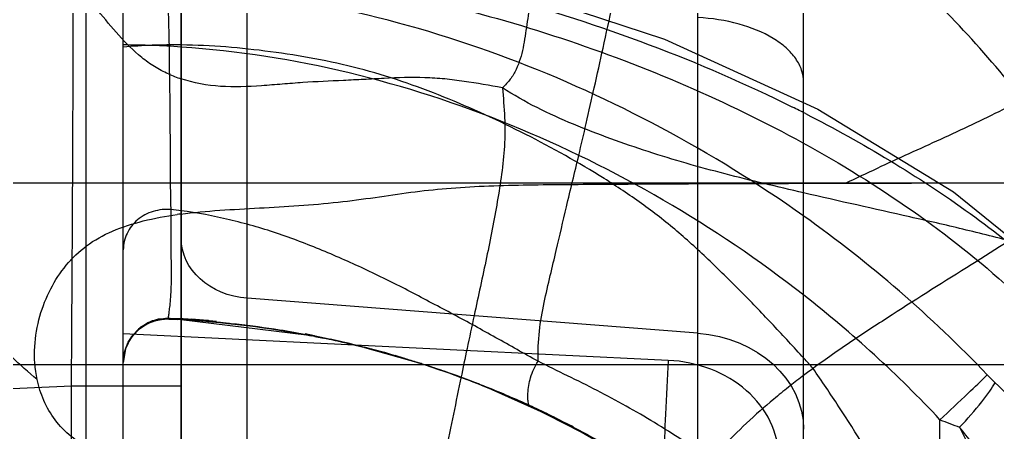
# Model space of a CAD drawing. Header units: millimetres. Extents: x 23075 to 24509, y -21593 to -20579.
# Drawn here: x 23388.1 to 23394.85, y -20901.02 to -20898.17 of the extents above; entities that cross this region are included whole.
import ezdxf

# ---------------------------------------------------------------- set-up
doc = ezdxf.new("R2010")
doc.units = ezdxf.units.MM
doc.header["$LTSCALE"] = 8
doc.layers.add('Cav-cor', color=30, linetype='Continuous')

# ---------------------------------------------------------------- blocks, each defined once
blk = doc.blocks.new('20160901.135302')
at = {"layer": 'Cav-cor', "color": 241}
for p, q in [((-4.278, 15.8712), (-4.278, -15.5544)), ((-3.62, -8.5877), (-3.62, 14.9128)), ((-4.02, 6.525), (-4.02, 12.5258)), ((-3.1636, 6.0239), (-3.1636, 12.14)), ((-0.0503, 5.9406), (-0.0503, 11.7619)), ((0.68, -13.5483), (0.68, 11.8188)), ((-5.5275, 9.2763), (2.5054, 9.2763)), ((0.68, 9.2727), (0.9698, 9.2735)), ((-0.0503, 8.2366), (-3.1636, 8.4776)), ((-3.7061, 8.3345), (-3.7056, 8.3349)), ((-3.7056, 8.335), (-3.7056, 8.335)), ((-3.7056, 8.335), (-3.7046, 8.3347)), ((-3.7054, 8.3347), (-3.7051, 8.3345)), ((-3.7051, 8.3344), (-3.6431, 8.3316)), ((-3.7046, 8.3347), (-3.705, 8.3347)), ((-3.62, 8.3305), (-3.705, 8.3341)), ((-3.5902, 8.3289), (-3.6551, 8.3322)), ((-3.6071, 8.3347), (-3.6399, 8.3362)), ((-3.62, 8.3303), (-2.7535, 8.2247)), ((-3.5241, 8.3245), (-3.62, 8.3303)), ((-3.5097, 8.3291), (-3.6015, 8.3359)), ((-3.4733, 8.3204), (-3.5753, 8.3275)), ((-3.4672, 8.3261), (-3.5474, 8.3325)), ((-3.4352, 8.3177), (-3.5349, 8.3248)), ((-3.4304, 8.3233), (-3.4975, 8.3289)), ((-3.3882, 8.3138), (-3.4798, 8.3206)), ((-3.4011, 8.3208), (-3.453, 8.3253)), ((-3.4161, 8.3222), (-3.3772, 8.3186)), ((-3.2864, 8.3029), (-3.4011, 8.3144)), ((-3.2901, 8.3041), (-3.1903, 8.2922)), ((-3.2674, 8.3018), (-3.181, 8.2911)), ((-3.2041, 8.2947), (-3.1073, 8.2819)), ((-3.0841, 8.279), (-3.181, 8.2911)), ((-3.1365, 8.2863), (-3.0352, 8.272)), ((-3.0618, 8.2763), (-2.9634, 8.2615)), ((-2.9821, 8.2646), (-2.8853, 8.2489)), ((-2.8441, 8.2411), (-2.933, 8.2559)), ((-2.9138, 8.2538), (-2.843, 8.2412)), ((-2.8853, 8.2489), (-2.7714, 8.2282)), ((-0.255, 8.0487), (-4.02, 8.2311)), ((-3.9649, 8.2113), (-4.0062, 8.1233)), ((-2.8176, 8.2372), (-2.7725, 8.229)), ((-2.8088, 8.2357), (-2.7226, 8.219)), ((-2.6891, 8.2125), (-2.7609, 8.2266)), ((-2.7324, 8.2254), (-2.6515, 8.2094)), ((-2.662, 8.2071), (-2.707, 8.2163)), ((-2.6977, 8.2147), (-2.636, 8.2018)), ((-2.6957, 8.218), (-2.5982, 8.1982)), ((-2.6063, 8.1956), (-2.6631, 8.2075)), ((-2.5683, 8.1875), (-2.6417, 8.2031)), ((-2.5215, 8.1771), (-2.5999, 8.1943)), ((-2.4448, 8.1597), (-2.5896, 8.1952)), ((-2.4924, 8.1708), (-2.5307, 8.1795)), ((-2.4064, 8.1497), (-2.5281, 8.1812)), ((-4.0059, 8.1287), (-4.02, 8.0332)), ((-2.3847, 8.1452), (-2.4671, 8.1668)), ((-2.3162, 8.1282), (-2.4093, 8.1526)), ((-2.3318, 8.131), (-2.4064, 8.1497)), ((-2.2597, 8.112), (-2.3547, 8.1388)), ((-2.3543, 8.1381), (-2.0436, 8.0505)), ((-2.2557, 8.1127), (-2.3034, 8.1255)), ((-2.191, 8.0932), (-2.2728, 8.1165)), ((-2.1451, 8.0839), (-2.0726, 8.0623)), ((-2.0565, 8.054), (-2.1237, 8.074)), ((-2.0992, 8.068), (-2.1215, 8.0747)), ((-2.0791, 8.0618), (-2.0992, 8.068)), ((-2.0904, 8.0654), (-2.0461, 8.052)), ((-2.0791, 8.0618), (-1.994, 8.0355)), ((-1.933, 8.0153), (-2.05, 8.0527)), ((-2.033, 8.0476), (-2.0199, 8.0436)), ((-1.9918, 8.035), (-2.0193, 8.0434)), ((-5.1255, 8.0201), (5.0193, 8.0201)), ((-1.9805, 8.0315), (-1.9965, 8.0365)), ((-1.9004, 8.0055), (-1.9856, 8.0322)), ((-1.8617, 7.9926), (-1.9472, 8.0197)), ((-1.8184, 7.977), (-1.9066, 8.0063)), ((-1.8706, 7.9979), (-1.8, 7.9738)), ((-1.7668, 7.9591), (-1.8377, 7.9845)), ((-1.8129, 7.976), (-1.7211, 7.9458)), ((-1.7716, 7.9616), (-1.6876, 7.9302)), ((-1.6451, 7.9147), (-1.7426, 7.951)), ((-1.6877, 7.9267), (-1.6924, 7.9043)), ((-1.5399, 7.8752), (-1.6723, 7.9255)), ((-1.6574, 7.9203), (-1.6695, 7.9247)), ((-1.6412, 7.9142), (-1.6574, 7.9203)), ((-1.6171, 7.9051), (-1.5326, 7.872)), ((-4.3781, 7.8702), (-8.8341, 7.6701)), ((-3.62, 7.8702), (-4.3781, 7.8702)), ((-4.3781, 2.908), (-4.3781, 7.8702)), ((-1.5485, 7.8779), (-1.4255, 7.8297)), ((-1.546, 7.8795), (-1.45, 7.8389)), ((-1.5403, 7.8765), (-1.0472, 7.657)), ((-1.3451, 7.7941), (-1.5131, 7.8642)), ((-1.3978, 7.8178), (-1.4852, 7.8529)), ((-1.3089, 7.779), (-1.4054, 7.8197)), ((-1.3725, 7.8075), (-1.2307, 7.7432)), ((-1.3624, 7.8017), (-1.3023, 7.7749)), ((-1.19, 7.7238), (-1.2791, 7.7657)), ((-1.2482, 7.7528), (-1.1403, 7.7013)), ((-1.2285, 7.7426), (-1.1099, 7.687)), ((-0.8566, 7.5527), (-1.2088, 7.7314)), ((-1.1925, 7.7278), (-1.0857, 7.6745)), ((-1.0759, 7.6709), (-1.1792, 7.7194)), ((-1.1657, 7.7142), (-1.1722, 7.7167)), ((-1.1371, 7.6995), (-1.1475, 7.7039)), ((-1.1403, 7.703), (-0.9966, 7.6324)), ((-1.13, 7.6966), (-1.1349, 7.6986)), ((-1.1227, 7.6933), (-1.13, 7.6966)), ((-1.1134, 7.6887), (-1.1226, 7.6932)), ((-1.0088, 7.6378), (-1.116, 7.6889)), ((-1.11, 7.687), (-1.1134, 7.6887)), ((-1.1104, 7.6881), (-1.0887, 7.6763)), ((-1.0588, 7.663), (-1.1104, 7.6881)), ((-1.0957, 7.6808), (-1.1099, 7.687)), ((-1.0862, 7.6766), (-0.943, 7.6037)), ((-1.0476, 7.6575), (-1.0588, 7.663)), ((-0.9108, 7.5883), (-1.0566, 7.6595)), ((-1.0472, 7.657), (-1.0436, 7.6554)), ((-1.0436, 7.6555), (-1.0468, 7.6571)), ((-0.6353, 7.4384), (-1.0196, 7.643)), ((1.622, 5.2671), (1.622, 7.6385)), ((-0.8819, 7.5717), (-0.9977, 7.6296)), ((-0.9786, 7.6224), (-0.8626, 7.5618)), ((-0.9254, 7.5946), (-0.8089, 7.5342)), ((-0.4391, 7.3107), (-0.8566, 7.5527))]:
    blk.add_line(p, q, dxfattribs=at)
for points in [[(-3.62, 11.0081), (-2.6033, 10.8988), (-1.4249, 10.6473), (-0.2822, 10.2697), (0.7779, 9.7846), (1.7143, 9.214), (2.5206, 8.5624), (3.2135, 7.8145), (3.7991, 6.9616), (4.2721, 6.0131), (4.6247, 4.9801), (4.8554, 3.8758), (4.9803, 2.7121), (5.0221, 1.6017)], [(-4.02, 8.0355), (-4.02, 8.0384), (-4.0199, 8.0417), (-4.0198, 8.0454), (-4.0196, 8.0498), (-4.0192, 8.0554), (-4.0186, 8.0631), (-4.0171, 8.0756), (-4.013, 8.0981), (-4.0033, 8.1327), (-3.9856, 8.1734), (-3.9593, 8.2151), (-3.9238, 8.2545), (-3.8793, 8.2887), (-3.8264, 8.3152), (-3.7665, 8.3313), (-3.7053, 8.3349)], [(-3.7051, 8.3344), (-3.7299, 8.3345), (-3.8208, 8.3168), (-3.902, 8.2725), (-3.9657, 8.2058)], [(-3.7082, 8.3389), (-3.7293, 8.3389), (-3.8198, 8.3215), (-3.9009, 8.2776), (-3.9649, 8.2113)], [(-3.9159, 8.2678), (-3.8511, 8.3106), (-3.7775, 8.3355), (-3.7064, 8.3411)], [(-3.705, 8.3341), (-3.7775, 8.3285), (-3.8511, 8.3037), (-3.9159, 8.2608)], [(-3.6399, 8.3362), (-3.697, 8.3385), (-3.7082, 8.3389)], [(-3.7063, 8.3411), (-3.6486, 8.3385), (-3.5563, 8.332)], [(-3.4352, 8.3177), (-3.3522, 8.3102), (-3.2562, 8.3)], [(-2.933, 8.2559), (-3.02, 8.2693), (-3.1022, 8.2809)], [(-2.6996, 8.2191), (-2.7644, 8.2317), (-2.7581, 8.2305)], [(-2.647, 8.2078), (-2.5409, 8.1857), (-2.4803, 8.1718), (-2.4176, 8.1569), (-2.3529, 8.1407), (-2.286, 8.1232), (-2.2167, 8.1043), (-2.1253, 8.0758)], [(-1.7211, 7.9458), (-1.6357, 7.9142), (-1.4925, 7.8562)], [(-1.4566, 7.8432), (-1.3049, 7.7787), (-1.1926, 7.7279)]]:
    blk.add_lwpolyline(points, dxfattribs=at)
for centre, radius, start, end in [((-3.6627, 6.0014), 4.2279, 89.41858, 94.84829), ((-3.3326, 10.8666), 0.9185, 245.81226, 251.66546), ((-3.7995, 0.9773), 9.8598, 62.89578, 63.47268), ((-4.0076, 6.0973), 3.0107, 82.60338, 83.94424), ((-3.2192, 5.9926), 3.0938, 97.5334, 97.95008), ((-4.4346, 1.8524), 8.8267, 43.68285, 54.57497), ((-4.4057, 1.9955), 8.2569, 43.11177, 51.95793), ((-3.7188, 8.0336), 0.3012, 87.50941, 180.03276), ((-4.0062, 1.2461), 7.0947, 86.87942, 87.57243), ((-4.0011, 1.8628), 6.4787, 87.00309, 87.37757), ((-4.0117, 1.66), 6.6818, 86.63952, 87.0031), ((74.7439, -8.0635), 78.0864, 167.85874, 168.030836), ((-3.9809, 1.7112), 6.6289, 75.79651, 79.32806), ((-4.0077, 1.5775), 6.7652, 78.91514, 79.23904), ((-4.0375, 1.4262), 6.9193, 77.97904, 78.9135), ((-4.0326, 1.4475), 6.8975, 77.42251, 77.98165), ((-4.0035, 1.5772), 6.7645, 76.84253, 77.09254), ((-3.9763, 1.6924), 6.6462, 75.87207, 76.84472), ((-3.9203, 1.9148), 6.4168, 73.77627, 75.87214), ((66.2249, -6.2388), 69.3742, 168.045953, 168.217948), ((-3.9517, 1.8083), 6.5279, 72.99916, 73.7724), ((-4.0015, 1.6364), 6.7065, 68.47504, 73.02541), ((-3.9824, 1.7076), 6.6331, 72.57932, 73), ((-22.7598, -13.2997), 31.7157, 42.17321, 42.3438), ((-4.013, 1.6105), 6.7349, 72.12551, 72.43553), ((-4.0493, 1.4984), 6.8528, 71.38773, 72.1242), ((-4.0767, 1.4163), 6.9394, 70.04401, 71.38972), ((3.7687, 3.8581), 5.1227, 126.17142, 127.22033), ((-4.0734, 1.4257), 6.9294, 69.70145, 70.04351), ((-4.0793, 1.41), 6.9461, 68.56678, 69.45208), ((3.8106, 3.8029), 5.192, 127.2197, 128.5523), ((3.2035, 9.1432), 1.7325, 223.58858, 226.12999), ((-3.8635, 1.9406), 6.3734, 65.78556, 68.62937), ((3.8301, 3.7781), 5.2235, 128.55057, 129.98667), ((-3.271, 3.2625), 4.9248, 63.97786, 65.76418), ((-5.0611, -0.3851), 8.988, 63.47582, 63.92488), ((-4.7729, 0.1933), 8.3418, 63.25981, 63.47233), ((3.2641, 11.7203), 4.3997, 248.08616, 249.97543)]:
    blk.add_arc(centre, radius, start, end, dxfattribs=at)
at = {"layer": 'Cav-cor', "color": 241, "extrusion": (0, 0, -1)}
for centre, major_axis, start_param, end_param in [((-3.12, 8.8903), (-0.5, 0.0078), 4.786721, 6.270251), ((-0.12, 7.5762), (-0.7999, 0.0125), 1.645129, 3.128658)]:
    blk.add_ellipse(centre, major_axis=major_axis, ratio=0.828974, start_param=start_param, end_param=end_param, dxfattribs=at)
at = {"layer": 'Cav-cor', "color": 241}
for points, knots in [([(-0.6863, 14.3707), (-0.6766, 14.3536), (-0.666, 14.3091), (-0.6718, 14.1996), (-0.7036, 14.0333), (-0.7353, 13.8032), (-0.7733, 13.5461), (-0.815, 13.2736), (-0.8548, 12.9913), (-0.8967, 12.7026), (-0.9392, 12.4076), (-0.9817, 12.1064), (-1.0283, 11.8016), (-1.0698, 11.4922), (-1.104, 11.2318), (-1.1362, 11.0204), (-1.1611, 10.8587), (-1.1854, 10.696), (-1.2086, 10.5331), (-1.2324, 10.3707), (-1.2546, 10.2107), (-1.2907, 10.0813), (-1.3445, 9.99), (-1.3808, 9.9511), (-1.4012, 9.9337)], [0, 0, 0, 0, 0.013015, 0.029342, 0.072636, 0.125141, 0.183454, 0.245009, 0.308017, 0.372608, 0.438536, 0.505733, 0.574395, 0.64311, 0.71278, 0.748646, 0.784943, 0.821357, 0.857743, 0.89409, 0.930217, 0.965045, 0.98222, 1, 1, 1, 1]), ([(7.2674, 8.8134), (7.2099, 8.9631), (7.0767, 9.2547), (6.8343, 9.6689), (6.5617, 10.063), (6.264, 10.439), (5.9438, 10.7963), (5.5987, 11.1295), (5.2336, 11.4407), (4.8551, 11.7353), (4.4643, 12.0133), (4.0633, 12.2764), (3.6606, 12.5366), (3.2583, 12.7975), (2.8527, 13.0533), (2.3022, 13.3788), (1.8712, 13.5899), (1.583, 13.7279)], [0, 0, 0, 0, 0.062733, 0.125018, 0.187474, 0.25, 0.312472, 0.374947, 0.437474, 0.499982, 0.562477, 0.624989, 0.687503, 0.750001, 0.812519, 0.875012, 1, 1, 1, 1]), ([(-4.3781, 7.8702), (-4.374, 8.4473), (-4.3691, 9.2905), (-4.3656, 10.3733), (-4.3646, 11.0847), (-4.3654, 11.6956), (-4.3675, 12.1866), (-4.3714, 12.5426), (-4.3748, 12.7332), (-4.3781, 12.8038)], [0, 0, 0, 0, 0.35093, 0.512693, 0.658423, 0.783534, 0.884103, 0.957002, 1, 1, 1, 1]), ([(-3.69, 9.0911), (-3.6939, 9.1976), (-3.6927, 9.3519), (-3.6934, 9.5516), (-3.697, 9.6907), (-3.6956, 9.8331), (-3.6997, 9.9875), (-3.7006, 10.1624), (-3.7033, 10.324), (-3.7078, 10.4681), (-3.7101, 10.6308), (-3.7054, 10.8469), (-3.7044, 11.0708), (-3.7054, 11.2587), (-3.7056, 11.4573), (-3.7032, 11.7115), (-3.7035, 12.0224), (-3.7036, 12.3388), (-3.7014, 12.5517), (-3.7009, 12.6586)], [0, 0, 0, 0, 0.089605, 0.129639, 0.16796, 0.206631, 0.249362, 0.297779, 0.353692, 0.385305, 0.418957, 0.490533, 0.567045, 0.607211, 0.648603, 0.734019, 0.820969, 0.910067, 1, 1, 1, 1]), ([(-3.7089, 10.0288), (-3.7418, 10.0436), (-3.806, 10.0773), (-3.9246, 10.1626), (-4.0543, 10.2943), (-4.1944, 10.4657), (-4.334, 10.6377), (-4.4689, 10.8125), (-4.5985, 10.9916), (-4.7297, 11.1701), (-4.8703, 11.3411), (-5.0174, 11.506), (-5.1658, 11.6696), (-5.3162, 11.8313), (-5.5256, 12.0402), (-5.8095, 12.2792), (-6.0587, 12.4402), (-6.1824, 12.5212)], [0, 0, 0, 0, 0.030626, 0.061259, 0.123499, 0.186582, 0.249044, 0.311279, 0.373832, 0.436504, 0.499025, 0.561472, 0.623902, 0.686301, 0.748698, 0.874672, 1, 1, 1, 1]), ([(-1.1534, 8.0426), (-1.1556, 8.1118), (-1.1499, 8.2482), (-1.1154, 8.4456), (-1.0711, 8.6308), (-1.0185, 8.8512), (-0.9549, 9.1286), (-0.8833, 9.4206), (-0.8202, 9.6954), (-0.7644, 9.9423), (-0.7034, 10.2161), (-0.6374, 10.5172), (-0.5687, 10.8362), (-0.5085, 11.1071), (-0.4679, 11.3225), (-0.4439, 11.4835), (-0.4361, 11.6515), (-0.451, 11.7653), (-0.4641, 11.823)], [0, 0, 0, 0, 0.053829, 0.10575, 0.1556, 0.201866, 0.282025, 0.37689, 0.435651, 0.501246, 0.573748, 0.653836, 0.7409, 0.827517, 0.869631, 0.911383, 0.953994, 1, 1, 1, 1]), ([(3.2841, 8.174), (3.1838, 8.3731), (2.9731, 8.7665), (2.6681, 9.2338), (2.4018, 9.5916), (2.1261, 9.942), (1.7661, 10.3683), (1.3601, 10.7529), (1.0035, 11.0209), (0.7214, 11.2012), (0.427, 11.3601), (0.1306, 11.5148), (-0.1654, 11.6709), (-0.3637, 11.7734), (-0.4641, 11.823)], [0, 0, 0, 0, 0.124976, 0.249953, 0.312425, 0.37494, 0.499942, 0.624896, 0.687385, 0.749827, 0.812346, 0.874881, 0.937249, 1, 1, 1, 1]), ([(-3.62, 10.9224), (-2.8815, 10.8796), (-1.7812, 10.6983), (-0.3854, 10.249), (0.2818, 9.96), (0.6041, 9.7991)], [0, 0, 0, 0, 0.504857, 0.754134, 1, 1, 1, 1]), ([(-4.6149, 7.9162), (-4.7359, 8.0157), (-4.9615, 8.2319), (-5.2511, 8.5954), (-5.5029, 8.9798), (-5.8154, 9.5006), (-6.2051, 10.156), (-6.614, 10.6139), (-6.837, 10.8234)], [0, 0, 0, 0, 0.12795, 0.25405, 0.378715, 0.502795, 0.750167, 1, 1, 1, 1]), ([(-3.62, 10.7859), (-2.9976, 10.7479), (-2.07, 10.6028), (-0.8827, 10.2518), (-0.0303, 9.9175), (0.7766, 9.5131), (1.5251, 9.0375), (2.1975, 8.4876), (2.7784, 7.8684), (3.2631, 7.1944), (3.6576, 6.4819), (3.9665, 5.7415), (4.195, 4.982), (4.3523, 4.211), (4.4503, 3.4342), (4.508, 2.6556), (4.5254, 2.1358), (4.5289, 1.876)], [0, 0, 0, 0, 0.137873, 0.206089, 0.273541, 0.340033, 0.405353, 0.469232, 0.531573, 0.592516, 0.652326, 0.711262, 0.769555, 0.827426, 0.885045, 0.942555, 1, 1, 1, 1]), ([(0.6817, 9.045), (0.3668, 9.2693), (-0.2927, 9.6775), (-1.3508, 10.1601), (-2.4652, 10.4953), (-3.2341, 10.607), (-3.62, 10.632)], [0, 0, 0, 0, 0.249958, 0.499946, 0.749947, 1, 1, 1, 1]), ([(0.68, 9.9721), (0.68, 9.9999), (0.6699, 10.058), (0.627, 10.1394), (0.5587, 10.2137), (0.4319, 10.3051), (0.226, 10.3862), (0.0455, 10.4131), (-0.0503, 10.4178)], [0, 0, 0, 0, 0.090033, 0.186632, 0.293896, 0.413808, 0.689836, 1, 1, 1, 1]), ([(0.9698, 9.2735), (1.1157, 9.3435), (1.4076, 9.4791), (1.7723, 9.6437), (2.0555, 9.7813), (2.3227, 9.9201), (2.6378, 10.0873), (2.95, 10.2278), (3.1885, 10.3132), (3.3526, 10.3599), (3.5024, 10.3883), (3.6347, 10.3948), (3.7484, 10.3753), (3.813, 10.3441), (3.841, 10.3253)], [0, 0, 0, 0, 0.155421, 0.308993, 0.384164, 0.457731, 0.598095, 0.726665, 0.786018, 0.841158, 0.890332, 0.932184, 0.967674, 1, 1, 1, 1]), ([(3.8735, 10.3008), (3.8763, 10.2938), (3.8707, 10.272), (3.8542, 10.239), (3.8263, 10.1956), (3.7892, 10.1461), (3.7433, 10.092), (3.6684, 10.013), (3.555, 9.9094), (3.3966, 9.7797), (3.2162, 9.6397), (3.0195, 9.4932), (2.7341, 9.2897), (2.3404, 9.0266), (1.8303, 8.7035), (1.3787, 8.422), (1.0146, 8.1828), (0.8336, 8.0576), (0.7452, 7.9934)], [0, 0, 0, 0, 0.005832, 0.015674, 0.028966, 0.04498, 0.063215, 0.083219, 0.128357, 0.180836, 0.240026, 0.303368, 0.368769, 0.508576, 0.666167, 0.831403, 0.916351, 1, 1, 1, 1]), ([(-3.62, 10.2147), (-3.6866, 10.2193), (-3.8198, 10.2273), (-3.9533, 10.2283), (-4.02, 10.2289)], [0, 0, 0, 0, 0.499999, 1, 1, 1, 1]), ([(0.6825, 8.4983), (0.3745, 8.7395), (-0.2763, 9.1793), (-1.3321, 9.7006), (-2.4522, 10.0658), (-3.2296, 10.1877), (-3.62, 10.2147)], [0, 0, 0, 0, 0.249986, 0.499988, 0.749982, 1, 1, 1, 1]), ([(0.6817, 8.0633), (0.612, 8.1398), (0.4717, 8.2921), (0.2565, 8.5163), (0.0355, 8.7348), (-0.1932, 8.9454), (-0.4384, 9.1368), (-0.7839, 9.3655), (-1.237, 9.6174), (-1.8011, 9.8786), (-2.39, 10.0818), (-3.0016, 10.1915), (-3.4138, 10.2267), (-3.6198, 10.229)], [0, 0, 0, 0, 0.062551, 0.125106, 0.187711, 0.250296, 0.312824, 0.375386, 0.500434, 0.625608, 0.750639, 0.875546, 1, 1, 1, 1]), ([(-1.4012, 9.9337), (-1.4893, 9.9481), (-1.6215, 9.9724), (-1.8002, 9.9955), (-1.9846, 10.007), (-2.1713, 10.0005), (-2.3586, 9.9902), (-2.5461, 9.9812), (-2.7338, 9.9726), (-2.9221, 9.9583), (-3.1115, 9.9421), (-3.347, 9.9323), (-3.5339, 9.9657), (-3.6215, 9.9948)], [0, 0, 0, 0, 0.119977, 0.180627, 0.242171, 0.368046, 0.431432, 0.494423, 0.620283, 0.684008, 0.74832, 0.875886, 1, 1, 1, 1]), ([(-1.4012, 9.9337), (-1.3947, 9.8652), (-1.3836, 9.7305), (-1.3832, 9.5306), (-1.4048, 9.3368), (-1.4356, 9.1457), (-1.4709, 8.9535), (-1.5242, 8.6913), (-1.5672, 8.4932), (-1.5959, 8.3598)], [0, 0, 0, 0, 0.129642, 0.254157, 0.375516, 0.496337, 0.618449, 0.74331, 1, 1, 1, 1]), ([(0.6798, 9.2063), (0.4986, 9.2484), (0.2274, 9.3127), (-0.1301, 9.4093), (-0.3938, 9.4897), (-0.6536, 9.5793), (-0.9964, 9.7112), (-1.2472, 9.8321), (-1.4012, 9.9337)], [0, 0, 0, 0, 0.252183, 0.377598, 0.50187, 0.625665, 0.749968, 1, 1, 1, 1]), ([(0.6927, 9.7543), (1.0876, 9.5522), (1.8404, 9.1016), (2.8267, 8.2603), (3.6136, 7.2796), (4.2061, 6.2106), (4.6177, 5.0861), (4.8654, 3.9314), (4.9904, 2.7665), (5.017, 1.9883), (5.0222, 1.5996)], [0, 0, 0, 0, 0.136032, 0.267909, 0.395437, 0.519506, 0.641146, 0.761316, 0.880783, 1, 1, 1, 1]), ([(-3.6248, 9.0597), (-3.4443, 9.0835), (-3.0802, 9.1008), (-2.6309, 9.1277), (-2.2832, 9.1743), (-2.0344, 9.2122), (-1.7836, 9.2397), (-1.5242, 9.2553), (-1.2555, 9.262), (-0.8887, 9.2657), (-0.4278, 9.2685), (0.126, 9.2713), (0.4953, 9.2722), (0.68, 9.2727)], [0, 0, 0, 0, 0.126653, 0.253077, 0.312871, 0.370436, 0.428075, 0.488216, 0.551067, 0.61497, 0.743217, 0.871551, 1, 1, 1, 1]), ([(0.9698, 9.2735), (1.0979, 9.2738), (1.6098, 9.2751), (2.1216, 9.2763), (2.5054, 9.2763)], [0, 0, 0, 0, 0.250329, 1, 1, 1, 1]), ([(5.9069, 6.5094), (5.8238, 6.6029), (5.6591, 6.7916), (5.4024, 7.0664), (5.1262, 7.3223), (4.8383, 7.5651), (4.5406, 7.7966), (4.1258, 8.0813), (3.6844, 8.3253), (3.2235, 8.526), (2.869, 8.6536), (2.5091, 8.7642), (2.1463, 8.865), (1.781, 8.9566), (1.2916, 9.0683), (0.9241, 9.1496), (0.6798, 9.2063)], [0, 0, 0, 0, 0.062284, 0.124737, 0.187149, 0.249653, 0.31224, 0.374869, 0.500059, 0.562585, 0.625068, 0.687566, 0.750055, 0.812564, 0.875099, 1, 1, 1, 1]), ([(-4.6149, 7.9162), (-4.6307, 7.9905), (-4.6409, 8.1397), (-4.6039, 8.3531), (-4.5285, 8.544), (-4.4202, 8.7102), (-4.2763, 8.8494), (-4.0924, 8.9508), (-3.8787, 9.0181), (-3.7262, 9.0456), (-3.6471, 9.0566)], [0, 0, 0, 0, 0.133808, 0.259798, 0.378751, 0.493008, 0.606881, 0.727601, 0.859304, 1, 1, 1, 1]), ([(-3.69, 9.0912), (-3.7313, 9.0948), (-3.8154, 9.0859), (-3.9258, 9.0274), (-4.0015, 8.9313), (-4.02, 8.8523), (-4.02, 8.8138)], [0, 0, 0, 0, 0.25865, 0.513264, 0.759908, 1, 1, 1, 1]), ([(-3.7082, 8.3389), (-3.7087, 8.3389), (-3.7085, 8.3405), (-3.7075, 8.3421), (-3.7076, 8.3488), (-3.7053, 8.3629), (-3.7022, 8.3907), (-3.6964, 8.4328), (-3.6917, 8.4898), (-3.6882, 8.5586), (-3.6862, 8.6617), (-3.69, 8.7925), (-3.6892, 8.9448), (-3.6884, 9.0436), (-3.69, 9.0911)], [0, 0, 0, 0, 0.001986, 0.003482, 0.009017, 0.02624, 0.062294, 0.119118, 0.195944, 0.289686, 0.393705, 0.606366, 0.810708, 1, 1, 1, 1]), ([(-1.1534, 8.0426), (-1.2518, 8.0952), (-1.4452, 8.2067), (-1.6905, 8.3397), (-1.8876, 8.4447), (-2.0359, 8.5232), (-2.1854, 8.5998), (-2.3877, 8.6972), (-2.6448, 8.8111), (-2.9604, 8.9329), (-3.2862, 9.0256), (-3.5081, 9.0684), (-3.62, 9.0829)], [0, 0, 0, 0, 0.124321, 0.24858, 0.310781, 0.373101, 0.435497, 0.49794, 0.623152, 0.74868, 0.874355, 1, 1, 1, 1]), ([(-3.705, 8.3341), (-3.7048, 8.3341), (-3.705, 8.3357), (-3.7053, 8.3371), (-3.7058, 8.3391), (-3.706, 8.341), (-3.7064, 8.3411)], [0, 0, 0, 0, 0.089281, 0.414463, 0.812003, 1, 1, 1, 1]), ([(-2.7445, 8.2237), (-2.8099, 8.2361), (-3.0716, 8.2819), (-3.3362, 8.3107), (-3.5349, 8.3248)], [0, 0, 0, 0, 0.250371, 1, 1, 1, 1]), ([(1.6838, 5.829), (1.7141, 5.8758), (1.7695, 5.9681), (1.8491, 6.1018), (1.9208, 6.2252), (1.9798, 6.3388), (2.0195, 6.4284), (2.0432, 6.4975), (2.0583, 6.5488), (2.0733, 6.5996), (2.0909, 6.6491), (2.1113, 6.6993), (2.1423, 6.7772), (2.1736, 6.8656), (2.2229, 6.9573), (2.2731, 7.0307), (2.3306, 7.1069), (2.3922, 7.1879), (2.4579, 7.2731), (2.557, 7.3941), (2.702, 7.5498), (2.956, 7.8191), (3.15, 8.0317), (3.2841, 8.174)], [0, 0, 0, 0, 0.058197, 0.112469, 0.162569, 0.20737, 0.246208, 0.264839, 0.28358, 0.302106, 0.320134, 0.338499, 0.358681, 0.407788, 0.436253, 0.467226, 0.500588, 0.536036, 0.573493, 0.613078, 0.699343, 0.795712, 1, 1, 1, 1]), ([(-1.2088, 7.7314), (-1.2167, 7.7351), (-1.223, 7.7554), (-1.2261, 7.7848), (-1.2249, 7.8446), (-1.2084, 7.9342), (-1.1787, 8.0094), (-1.1534, 8.0426)], [0, 0, 0, 0, 0.079216, 0.163759, 0.282387, 0.618217, 1, 1, 1, 1]), ([(1.6838, 5.829), (1.6383, 5.8895), (1.5434, 6.0076), (1.3478, 6.2386), (1.1431, 6.4621), (0.9245, 6.6716), (0.7534, 6.8212), (0.5777, 6.9651), (0.3992, 7.1056), (0.2169, 7.2411), (0.0308, 7.3714), (-0.1581, 7.4976), (-0.4135, 7.6603), (-0.6791, 7.8069), (-0.95, 7.9422), (-1.0862, 8.0082), (-1.1534, 8.0426)], [0, 0, 0, 0, 0.062495, 0.12499, 0.249964, 0.312438, 0.374941, 0.437464, 0.499961, 0.562473, 0.624985, 0.687495, 0.749999, 0.875025, 0.937656, 1, 1, 1, 1]), ([(-0.255, 8.0487), (-0.2629, 7.9247), (-0.2746, 7.6941), (-0.2839, 7.4633), (-0.2857, 7.3566)], [0, 0, 0, 0, 0.538021, 1, 1, 1, 1]), ([(0.5069, 7.3791), (0.5069, 7.4638), (0.4648, 7.6399), (0.2923, 7.8567), (0.0411, 8.0037), (-0.1548, 8.0438), (-0.255, 8.0487)], [0, 0, 0, 0, 0.228673, 0.470206, 0.728969, 1, 1, 1, 1]), ([(-3.6201, 7.2995), (-3.7273, 7.3068), (-3.9409, 7.3263), (-4.2032, 7.4007), (-4.384, 7.5177), (-4.4955, 7.6324), (-4.574, 7.7682), (-4.6043, 7.8668), (-4.6149, 7.9162)], [0, 0, 0, 0, 0.253709, 0.506749, 0.633071, 0.75823, 0.880818, 1, 1, 1, 1]), ([(-1.6924, 7.9043), (-1.7285, 7.7309), (-1.7983, 7.3885), (-1.9037, 6.8761), (-2.006, 6.3687), (-2.0766, 6.0306), (-2.1095, 5.8621)], [0, 0, 0, 0, 0.254931, 0.502955, 0.752904, 1, 1, 1, 1]), ([(1.622, 7.6385), (1.6872, 7.6994), (1.7965, 7.8024), (1.9053, 7.9059), (1.9487, 7.9487)], [0, 0, 0, 0, 0.594345, 1, 1, 1, 1]), ([(1.7575, 7.5866), (1.8108, 7.6433), (1.8831, 7.7245), (1.9627, 7.8291), (1.9922, 7.8741), (2.0029, 7.8942)], [0, 0, 0, 0, 0.592145, 0.826502, 1, 1, 1, 1]), ([(2.7045, 7.2258), (2.59, 7.3332), (2.3561, 7.5561), (2.1226, 7.7792), (2.0029, 7.8942)], [0, 0, 0, 0, 0.486072, 1, 1, 1, 1]), ([(0.4734, 7.7804), (0.3457, 7.6733), (0.1236, 7.4682), (-0.0674, 7.2336), (-0.1439, 7.1226)], [0, 0, 0, 0, 0.552997, 1, 1, 1, 1]), ([(-2.9863, -6.4371), (-3.0508, -6.2497), (-3.3077, -5.5309), (-3.8327, -4.256), (-4.5531, -2.8556), (-5.2549, -1.6835), (-5.8009, -0.8483), (-6.4496, 0.0691), (-7.5294, 1.474), (-9.2714, 3.4678), (-11.3455, 5.4875), (-12.9194, 6.8903), (-13.623, 7.4924), (-13.9238, 7.7457)], [0, 0, 0, 0, 0.052554, 0.200726, 0.348897, 0.422983, 0.497068, 0.561882, 0.626695, 0.756321, 0.885947, 0.95076, 1, 1, 1, 1]), ([(1.8178, 5.2819), (1.7809, 5.7193), (1.6505, 6.3765), (1.2752, 7.1724), (1.0439, 7.5454), (0.9235, 7.7282)], [0, 0, 0, 0, 0.500351, 0.750401, 1, 1, 1, 1]), ([(-3.0217, -6.4509), (-3.126, -6.155), (-3.349, -5.5582), (-3.7289, -4.6558), (-4.1642, -3.7403), (-4.6404, -2.8486), (-5.1228, -2.0308), (-5.5835, -1.3076), (-6.0265, -0.657), (-6.47, -0.0397), (-6.9283, 0.5657), (-7.4032, 1.164), (-7.8922, 1.7512), (-8.3944, 2.3298), (-8.9194, 2.9115), (-9.485, 3.5146), (-10.1088, 4.1531), (-10.7977, 4.8312), (-11.5457, 5.5403), (-12.3385, 6.2637), (-13.1531, 6.9814), (-13.7041, 7.4519), (-13.9786, 7.6828)], [0, 0, 0, 0, 0.051994, 0.105556, 0.16221, 0.219938, 0.273022, 0.319526, 0.362017, 0.403444, 0.445481, 0.48784, 0.530032, 0.572101, 0.614805, 0.659888, 0.709119, 0.762724, 0.820079, 0.879926, 0.940564, 1, 1, 1, 1]), ([(-8.8341, 7.6701), (-8.4332, 7.3026), (-7.6464, 6.5508), (-6.5112, 5.3781), (-5.4187, 4.1654), (-4.7189, 3.3321), (-4.3781, 2.908)], [0, 0, 0, 0, 0.249982, 0.499981, 0.749989, 1, 1, 1, 1]), ([(-1.0887, 7.6763), (-1.0884, 7.6761), (-1.0847, 7.6752), (-1.0923, 7.6791), (-1.0948, 7.6804)], [0, 0, 0, 0, 0.107691, 1, 1, 1, 1]), ([(1.7575, 7.5866), (1.8432, 7.4153), (2.009, 7.0792), (2.1643, 6.7379), (2.2329, 6.568)], [0, 0, 0, 0, 0.511041, 1, 1, 1, 1]), ([(2.412, 6.7141), (2.3125, 6.859), (2.0966, 7.1517), (1.8734, 7.4387), (1.7575, 7.5866)], [0, 0, 0, 0, 0.48333, 1, 1, 1, 1])]:
    blk.add_open_spline(points, degree=3, knots=knots, dxfattribs=at)
for points in [[(0.9235, 7.7282), (0.865, 7.8172), (0.8053, 7.9054), (0.7452, 7.9934)], [(-1.204, 7.73), (-1.2056, 7.7303), (-1.2073, 7.7307), (-1.2088, 7.7314)], [(-1.1926, 7.7279), (-1.195, 7.729), (-1.1978, 7.7295), (-1.2005, 7.7297)], [(-1.1792, 7.7194), (-1.1839, 7.7217), (-1.1878, 7.7256), (-1.1925, 7.7278)], [(-1.1722, 7.7167), (-1.1746, 7.7175), (-1.1769, 7.7183), (-1.1792, 7.7194)], [(-1.1476, 7.7039), (-1.1538, 7.7069), (-1.1594, 7.7112), (-1.1656, 7.7141)], [(-3.0217, -6.4509), (-3.1245, -6.1593), (-3.3446, -5.5697), (-3.7166, -4.6837), (-4.158, -3.7513), (-4.6621, -2.8093), (-5.1556, -1.9778), (-5.6035, -1.2776), (-6.0318, -0.6497), (-6.4659, -0.0453), (-6.9265, 0.5635), (-7.4044, 1.1654), (-7.8931, 1.7522), (-8.391, 2.3259), (-8.905, 2.8957), (-9.4583, 3.4866), (-10.0807, 4.1249), (-10.7729, 4.8074), (-11.5291, 5.5249), (-12.3326, 6.2585), (-13.1628, 6.9898), (-13.7069, 7.4542), (-13.9786, 7.6828)]]:
    blk.add_open_spline(points, degree=3, dxfattribs=at)

msp = doc.modelspace()

# ---------------------------------------------------------------- linework, layer by layer
at = {"layer": 'Cav-cor', "color": 241}
msp.add_line((23389.2147, -20736.8851), (23389.2147, -20996.8851), dxfattribs=at)

# ---------------------------------------------------------------- block references
at = {"layer": 'Cav-cor'}
msp.add_blockref('20160901.135302', (23392.8347, -20908.5737), dxfattribs=at)

doc.saveas('drawing.dxf')
